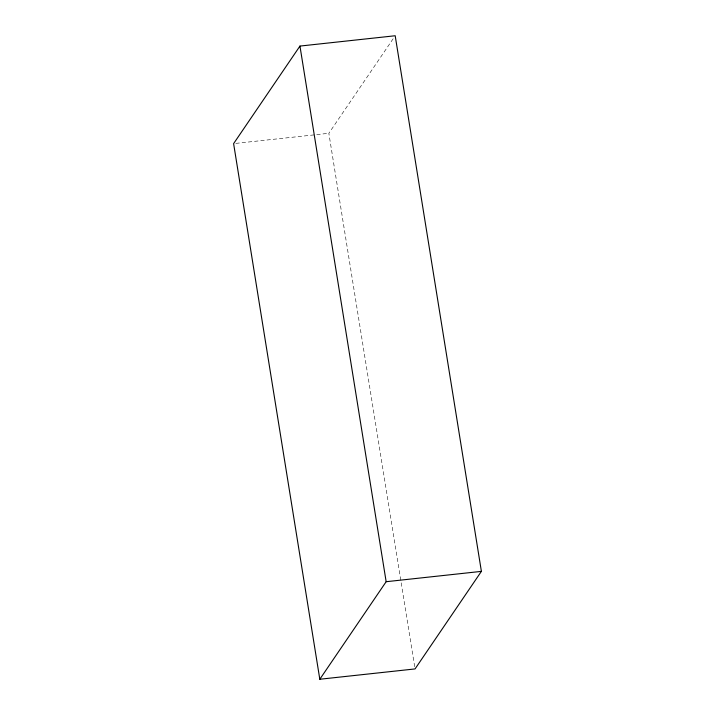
<?xml version="1.0" encoding="UTF-8"?>
<svg xmlns="http://www.w3.org/2000/svg" width="715" height="715" viewBox="0 0 715 715"><rect width="100%" height="100%" fill="white"/><g stroke="black" fill="none" stroke-linecap="round" stroke-linejoin="round"><path stroke-width="0.54" stroke-dasharray="3.58 2.68" d="M414.691 666.72L328.846 133.294L393.938 37.591M235.825 143.384L328.846 133.294"/><path stroke-width="1.07" d="M299.951 46.073L233.608 143.626L319.811 679.25L415.049 668.927L481.392 571.374L395.189 35.75L299.951 46.073L386.154 581.706L319.811 679.25M386.154 581.706L481.392 571.374"/></g></svg>
